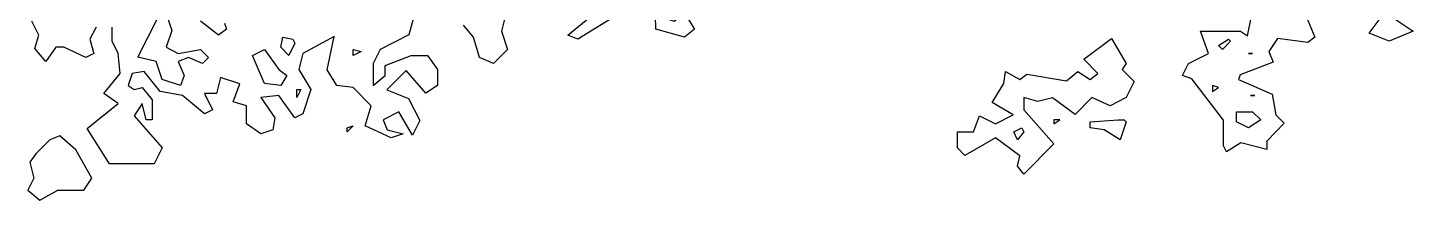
# Model space of a CAD drawing. Header units: millimetres. Extents: x 1211.91 to 1219.54, y 1029.16 to 1038.08.
# Drawn here: x 1212.092 to 1213.913, y 1033.973 to 1034.199 of the extents above; entities that cross this region are included whole.
import ezdxf

# ---------------------------------------------------------------- set-up
doc = ezdxf.new("R2010")
doc.units = ezdxf.units.MM
doc.header["$MEASUREMENT"] = 0
doc.layers.add('Hojas01', color=94, linetype='CONTINUOUS')
doc.layers.add('Hojas02', color=62, linetype='CONTINUOUS')

msp = doc.modelspace()

# ---------------------------------------------------------------- linework, layer by layer
at = {"layer": 'Hojas01', "linetype": 'Continuous'}
for p, q in [((1213.6953, 1034.1888), (1213.7035, 1034.2296)), ((1213.7706, 1034.2187), (1213.7838, 1034.187)), ((1213.855, 1034.1923), (1213.8788, 1034.2239)), ((1213.8894, 1034.2107), (1213.9131, 1034.1949)), ((1213.6438, 1034.1659), (1213.6333, 1034.1949)), ((1213.6333, 1034.1949), (1213.6861, 1034.1949)), ((1213.6861, 1034.1949), (1213.6953, 1034.1888)), ((1213.7344, 1034.1855), (1213.723, 1034.1685)), ((1213.7745, 1034.18), (1213.7344, 1034.1855)), ((1213.7838, 1034.187), (1213.7745, 1034.18)), ((1213.8814, 1034.1817), (1213.855, 1034.1923)), ((1213.9131, 1034.1949), (1213.8814, 1034.1817)), ((1213.6174, 1034.1527), (1213.6438, 1034.1659)), ((1213.723, 1034.1685), (1213.7287, 1034.1542)), ((1213.6095, 1034.1368), (1213.6174, 1034.1527)), ((1213.7287, 1034.1542), (1213.6856, 1034.1379)), ((1213.6221, 1034.1326), (1213.6095, 1034.1368)), ((1213.6638, 1034.0783), (1213.6221, 1034.1326)), ((1213.6856, 1034.1379), (1213.6834, 1034.1315)), ((1213.6834, 1034.1315), (1213.7277, 1034.1123)), ((1213.7277, 1034.1123), (1213.7325, 1034.0851)), ((1213.6635, 1034.0447), (1213.6638, 1034.0783)), ((1213.7434, 1034.0743), (1213.7204, 1034.0508)), ((1213.7325, 1034.0851), (1213.7434, 1034.0743)), ((1213.7204, 1034.0508), (1213.7204, 1034.0397)), ((1213.6676, 1034.0365), (1213.6635, 1034.0447)), ((1213.6866, 1034.0484), (1213.6676, 1034.0365)), ((1213.7204, 1034.0397), (1213.6866, 1034.0484))]:
    msp.add_line(p, q, dxfattribs=at)
for points in [[(1212.9169, 1034.2163), (1212.9416, 1034.2081), (1212.9548, 1034.2187), (1212.968, 1034.1975), (1212.9548, 1034.187), (1212.9172, 1034.1977), (1212.9169, 1034.2151), (1212.9685, 1034.263), (1212.9786, 1034.2794), (1212.9676, 1034.2931)], [(1212.2363, 1034.1607), (1212.2625, 1034.2125), (1212.2578, 1034.2239), (1212.2699, 1034.2287), (1212.2809, 1034.1957), (1212.2737, 1034.1738), (1212.2895, 1034.1659), (1212.3186, 1034.1711), (1212.3291, 1034.1606), (1212.3212, 1034.1527), (1212.3027, 1034.1606), (1212.2895, 1034.1553), (1212.2974, 1034.1368), (1212.2922, 1034.1236), (1212.2684, 1034.1315), (1212.2605, 1034.1553), (1212.2363, 1034.1607)], [(1212.7198, 1034.216), (1212.7146, 1034.1949), (1212.7225, 1034.1711), (1212.704, 1034.1527), (1212.6855, 1034.1606), (1212.6776, 1034.187), (1212.6644, 1034.2028)], [(1212.8703, 1034.2187), (1212.8149, 1034.1843), (1212.8017, 1034.1896), (1212.8307, 1034.2134)], [(1212.1813, 1034.2002), (1212.1734, 1034.1843), (1212.1786, 1034.1659), (1212.1681, 1034.1606), (1212.139, 1034.1738), (1212.1285, 1034.1738), (1212.1153, 1034.1553), (1212.101, 1034.1723), (1212.106, 1034.1896), (1212.0968, 1034.2081)], [(1212.5984, 1034.2107), (1212.5925, 1034.1902), (1212.5547, 1034.1709), (1212.5456, 1034.1527), (1212.5456, 1034.1236), (1212.5614, 1034.1368), (1212.5614, 1034.15), (1212.5958, 1034.1632), (1212.6169, 1034.1632), (1212.6301, 1034.1447), (1212.6301, 1034.1236), (1212.6149, 1034.1135), (1212.5889, 1034.1432), (1212.5637, 1034.1179), (1212.5923, 1034.1066), (1212.607, 1034.0776), (1212.5976, 1034.0587), (1212.5793, 1034.089), (1212.5588, 1034.0787), (1212.5641, 1034.0655), (1212.5852, 1034.0603), (1212.5694, 1034.055), (1212.535, 1034.0708), (1212.543, 1034.0972), (1212.5192, 1034.121), (1212.4981, 1034.1236), (1212.4851, 1034.1442), (1212.4943, 1034.1878), (1212.4532, 1034.1659), (1212.4479, 1034.1447), (1212.4638, 1034.1183), (1212.4532, 1034.0867), (1212.4426, 1034.0814), (1212.4215, 1034.1104), (1212.3978, 1034.1078), (1212.4162, 1034.0814), (1212.4136, 1034.0655), (1212.3978, 1034.0603), (1212.3793, 1034.0735), (1212.3793, 1034.0972), (1212.3615, 1034.1024), (1212.3703, 1034.1257), (1212.345, 1034.1342), (1212.3397, 1034.1131), (1212.3238, 1034.1131), (1212.3344, 1034.0919), (1212.3238, 1034.0867), (1212.2948, 1034.1104), (1212.2658, 1034.1157), (1212.2446, 1034.1421), (1212.2288, 1034.1395), (1212.2235, 1034.1236), (1212.2314, 1034.1183), (1212.242, 1034.121), (1212.2552, 1034.1051), (1212.2552, 1034.0787), (1212.2473, 1034.0787), (1212.242, 1034.0999), (1212.2314, 1034.084), (1212.2684, 1034.0418), (1212.2578, 1034.0207), (1212.1992, 1034.0207), (1212.1697, 1034.0674), (1212.2103, 1034.0999), (1212.1918, 1034.1131), (1212.213, 1034.1395), (1212.2103, 1034.1659), (1212.2024, 1034.1817), (1212.2024, 1034.2002)], [(1213.4685, 1034.0856), (1213.4387, 1034.1074), (1213.4194, 1034.1025), (1213.401, 1034.1078), (1213.401, 1034.0919), (1213.4406, 1034.0471), (1213.401, 1034.0075), (1213.393, 1034.018), (1213.3957, 1034.0312), (1213.3637, 1034.0552), (1213.3237, 1034.0319), (1213.3138, 1034.0418), (1213.3138, 1034.0629), (1213.335, 1034.0629), (1213.3429, 1034.084), (1213.364, 1034.0735), (1213.3872, 1034.0851), (1213.3596, 1034.1013), (1213.3746, 1034.1263), (1213.3772, 1034.1421), (1213.3957, 1034.1315), (1213.4049, 1034.1384), (1213.4571, 1034.13), (1213.4722, 1034.1421), (1213.4881, 1034.1315), (1213.4986, 1034.1395), (1213.4799, 1034.1582), (1213.5165, 1034.1854), (1213.5356, 1034.1527), (1213.5303, 1034.1447), (1213.5462, 1034.1289), (1213.5356, 1034.1078), (1213.5145, 1034.0972), (1213.4907, 1034.1078), (1213.4685, 1034.0856)]]:
    msp.add_lwpolyline(points, dxfattribs=at)
at = {"layer": 'Hojas02', "linetype": 'Continuous'}
for p, q in [((1212.3423, 1034.1896), (1212.3186, 1034.2081)), ((1212.3529, 1034.1975), (1212.3423, 1034.1896)), ((1212.3502, 1034.2055), (1212.3529, 1034.1975)), ((1212.4242, 1034.1738), (1212.4268, 1034.187)), ((1212.4268, 1034.187), (1212.44, 1034.1843)), ((1212.4426, 1034.1791), (1212.4347, 1034.1632)), ((1212.44, 1034.1843), (1212.4426, 1034.1791)), ((1213.657, 1034.1764), (1213.6702, 1034.1843)), ((1213.6729, 1034.1817), (1213.6623, 1034.1711)), ((1213.6702, 1034.1843), (1213.6729, 1034.1817)), ((1212.3872, 1034.1632), (1212.403, 1034.1711)), ((1212.403, 1034.1263), (1212.3872, 1034.1632)), ((1212.403, 1034.1711), (1212.4215, 1034.1447)), ((1212.4347, 1034.1632), (1212.4242, 1034.1738)), ((1212.5192, 1034.1632), (1212.5192, 1034.1711)), ((1212.5192, 1034.1711), (1212.5298, 1034.1685)), ((1212.5298, 1034.1685), (1212.5192, 1034.1632)), ((1213.6623, 1034.1711), (1213.657, 1034.1764)), ((1213.7019, 1034.1659), (1213.6966, 1034.1659)), ((1213.6966, 1034.1659), (1213.7019, 1034.1659)), ((1212.4215, 1034.1447), (1212.4321, 1034.1368)), ((1212.4242, 1034.1236), (1212.403, 1034.1263)), ((1212.4321, 1034.1368), (1212.4242, 1034.1236)), ((1213.657, 1034.121), (1213.6491, 1034.1236)), ((1213.6491, 1034.1236), (1213.6491, 1034.1157)), ((1212.4506, 1034.1183), (1212.4453, 1034.1078)), ((1212.4453, 1034.1078), (1212.4453, 1034.1183)), ((1212.4453, 1034.1183), (1212.4506, 1034.1183)), ((1213.6491, 1034.1157), (1213.657, 1034.121)), ((1213.7046, 1034.1104), (1213.6993, 1034.1104)), ((1213.6993, 1034.1104), (1213.7046, 1034.1104)), ((1213.6808, 1034.0761), (1213.6808, 1034.0893)), ((1213.6808, 1034.0893), (1213.7019, 1034.0893)), ((1213.7019, 1034.0893), (1213.7125, 1034.0787)), ((1212.5192, 1034.0708), (1212.5113, 1034.0629)), ((1212.5113, 1034.0682), (1212.5192, 1034.0708)), ((1212.5113, 1034.0629), (1212.5113, 1034.0682)), ((1213.3878, 1034.0629), (1213.3983, 1034.0682)), ((1213.3983, 1034.0682), (1213.401, 1034.0629)), ((1213.4485, 1034.0787), (1213.4406, 1034.0787)), ((1213.4406, 1034.0787), (1213.4406, 1034.0735)), ((1213.4406, 1034.0735), (1213.4485, 1034.0787)), ((1213.4881, 1034.0761), (1213.525, 1034.0787)), ((1213.4881, 1034.0682), (1213.4881, 1034.0761)), ((1213.5066, 1034.0655), (1213.4881, 1034.0682)), ((1213.525, 1034.0787), (1213.533, 1034.0787)), ((1213.5356, 1034.0761), (1213.5277, 1034.0523)), ((1213.533, 1034.0787), (1213.5356, 1034.0761)), ((1213.6966, 1034.0682), (1213.6808, 1034.0761)), ((1213.7125, 1034.0787), (1213.6966, 1034.0682)), ((1212.1206, 1034.0523), (1212.1021, 1034.0339)), ((1212.1338, 1034.0576), (1212.1206, 1034.0523)), ((1212.1549, 1034.0391), (1212.1338, 1034.0576)), ((1213.393, 1034.0523), (1213.3878, 1034.0629)), ((1213.401, 1034.0629), (1213.393, 1034.0523)), ((1213.5277, 1034.0523), (1213.5066, 1034.0655)), ((1212.1021, 1034.0339), (1212.0942, 1034.0233)), ((1212.176, 1034.0022), (1212.1549, 1034.0391)), ((1212.0942, 1034.0233), (1212.0994, 1034.0022)), ((1212.0994, 1034.0022), (1212.0915, 1033.9863)), ((1212.1654, 1033.9863), (1212.176, 1034.0022)), ((1212.0915, 1033.9863), (1212.1074, 1033.9731)), ((1212.1074, 1033.9731), (1212.1311, 1033.9863)), ((1212.1311, 1033.9863), (1212.1654, 1033.9863))]:
    msp.add_line(p, q, dxfattribs=at)

doc.saveas('drawing.dxf')
